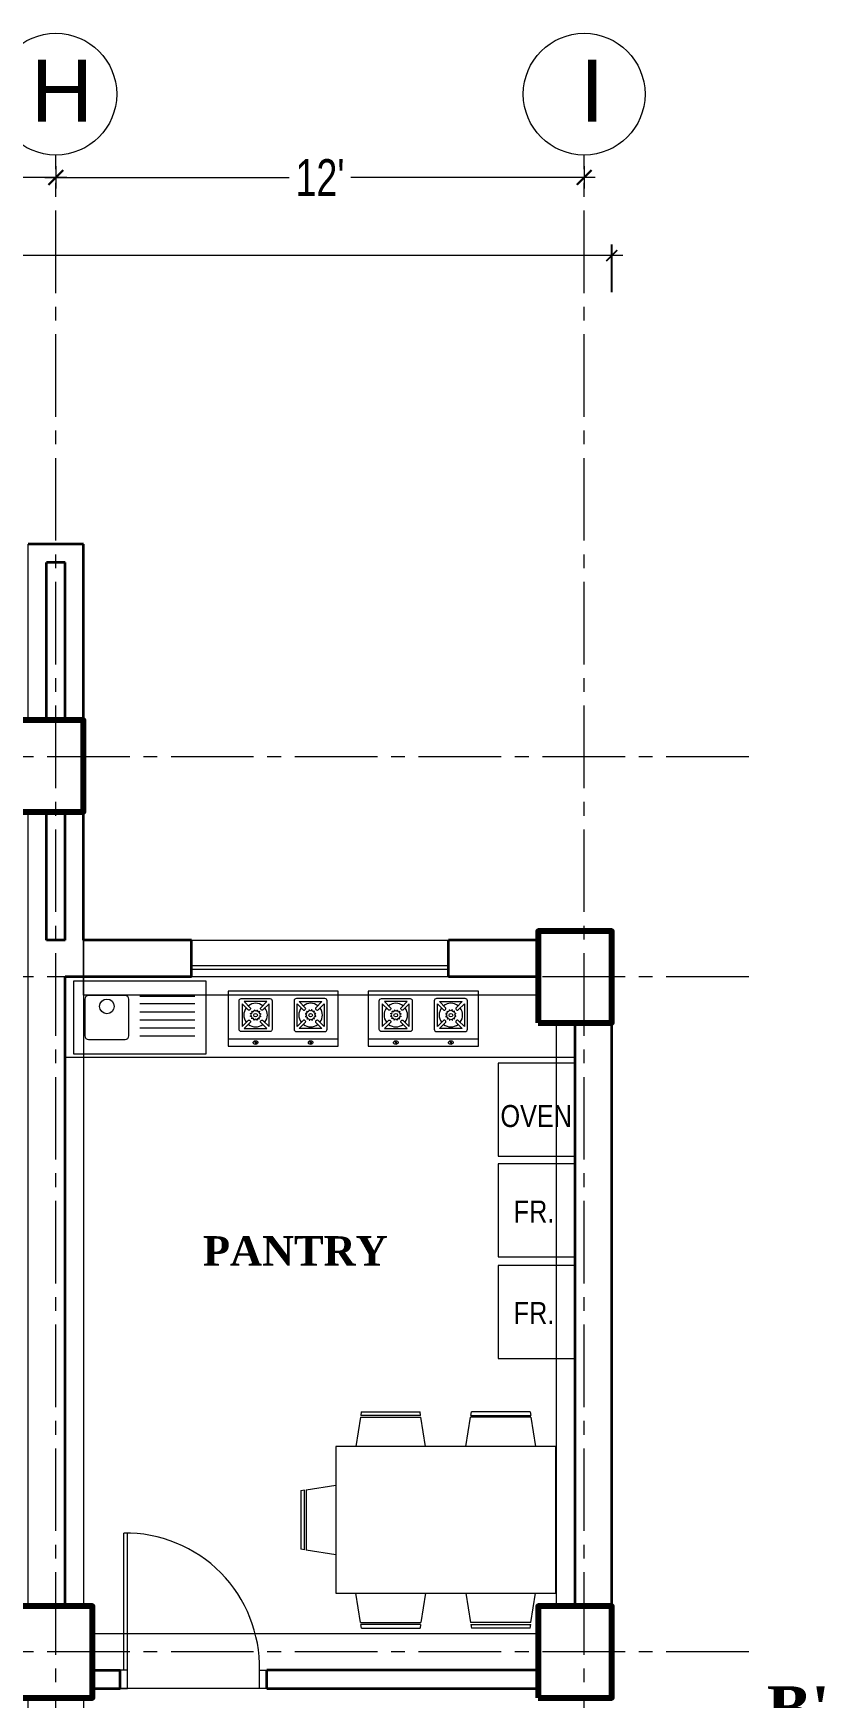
# Model space of a CAD drawing. Header units: feet. Extents: x 25261344 to 25389498, y 30010528 to 30074588.
# Drawn here: x 25373416.6 to 25373632.3, y 30072579.2 to 30073033 of the extents above; entities that cross this region are included whole.
import ezdxf

# ---------------------------------------------------------------- set-up
doc = ezdxf.new("R2010")
doc.units = ezdxf.units.FT
doc.header["$LTSCALE"] = 30
doc.header["$MEASUREMENT"] = 0
doc.header["$PDMODE"] = 32
doc.header["$PDSIZE"] = 15
doc.linetypes.add('CENTER2', pattern=[1.125, 0.75, -0.125, 0.125, -0.125])
doc.layers.get('0').update_dxf_attribs({"lineweight": 5})
for name, color, linetype, lineweight in [('Column', 1, 'Continuous', 80), ('Dim-1', 7, 'Continuous', 9), ('Door', 32, 'Continuous', 5), ('FIX', 8, 'Continuous', 13), ('Furnitures', 251, 'Continuous', 9), ('GRADE BEAM', 2, 'Continuous', 20), ('grid text', 252, 'CENTER2', 9), ('s. Fixture', 118, 'Continuous', 9), ('TEXT', 7, 'Continuous', 18), ('WALL', 7, 'Continuous', 35), ('WIN', 142, 'Continuous', 20)]:
    doc.layers.add(name, color=color, linetype=linetype, lineweight=lineweight)
doc.styles.add('RomanS', font='swissl.ttf')
doc.styles.get("Standard").update_dxf_attribs({"font": 'timesbd.ttf'})
doc.styles.add('SWIS_LT', font='swisscl.ttf')
doc.dimstyles.new('dim-02', dxfattribs={"dimtxt": 8, "dimasz": 3, "dimexe": 3, "dimexo": 3, "dimgap": 2, "dimtad": 0, "dimdec": 0, "dimzin": 0, "dimdsep": 46, "dimlunit": 4, "dimtxsty": 'SWIS_LT', "dimblk": 'ARCHTICK', "dimcen": 2, "dimdle": 3, "dimclrd": 256, "dimclre": 256, "dimclrt": 256, "dimadec": 0, "dimazin": 0, "dimtfac": 1, "dimtdec": 0, "dimtix": 1, "dimtmove": 0, "dimatfit": 3, "dimfxl": 0, "dimfrac": 2, "dimtolj": 1, "dimtzin": 1, "dimlwd": -1, "dimarcsym": 0})

# ---------------------------------------------------------------- blocks, each defined once
blk = doc.blocks.new('FG')
at = {"layer": 'Door'}
for p, q in [((-2, -5), (-2, -42.39)), ((-1, -5), (-1, -42.39))]:
    blk.add_line(p, q, dxfattribs=at)
for points in [[(-40, 0), (-38, 0), (-38, -5), (-40, -5)], [(0, 0), (-2, 0), (-2, -5), (0, -5)]]:
    blk.add_lwpolyline(points, dxfattribs=at)
blk.add_arc((-1.44, -5.83), 36.57, 178.7054, 270.6905, dxfattribs=at)
blk = doc.blocks.new('burner 2')
blk.add_line((-15, -13), (15, -13))
at = {"linetype": 'Continuous'}
for p, q in [((-7.81, -13.71), (-7.43, -14.37)), ((-7.57, -13.63), (-7.19, -14.29)), ((7.19, -13.71), (7.57, -14.37)), ((7.43, -13.63), (7.81, -14.29))]:
    blk.add_line(p, q, dxfattribs=at)
blk.add_lwpolyline([(15, 0), (-15, 0), (-15, -15), (15, -15)], close=True)
for points in [[(-12, -10.39), (-12, -2.61, -0.414214), (-11.39, -2), (-3.61, -2, -0.414214), (-3, -2.61), (-3, -10.39, -0.414214), (-3.61, -11), (-11.39, -11, -0.414214)], [(-11.18, -3.4), (-11.18, -9.6), (-9.52, -7.94, -0.414214), (-9.06, -7.94), (-8.94, -8.06, -0.414214), (-8.94, -8.52), (-10.6, -10.18), (-4.4, -10.18), (-6.06, -8.52, -0.414214), (-6.06, -8.06), (-5.94, -7.94, -0.414214), (-5.48, -7.94), (-3.82, -9.6), (-3.82, -3.4), (-5.48, -5.06, -0.414214), (-5.94, -5.06), (-6.06, -4.94, -0.414214), (-6.06, -4.48), (-4.4, -2.82), (-10.6, -2.82), (-8.94, -4.48, -0.414214), (-8.94, -4.94), (-9.06, -5.06, -0.414214), (-9.52, -5.06)], [(12, -10.38), (12, -2.61, 0.414214), (11.39, -2), (3.61, -2, 0.414214), (3, -2.61), (3, -10.38, 0.414214), (3.61, -11), (11.39, -11, 0.414214)], [(11.18, -3.39), (11.18, -9.6), (9.52, -7.94, 0.414214), (9.06, -7.94), (8.94, -8.06, 0.414214), (8.94, -8.52), (10.6, -10.18), (4.4, -10.18), (6.06, -8.52, 0.414214), (6.06, -8.06), (5.94, -7.94, 0.414214), (5.48, -7.94), (3.82, -9.6), (3.82, -3.39), (5.48, -5.05, 0.414214), (5.94, -5.05), (6.06, -4.94, 0.414214), (6.06, -4.48), (4.4, -2.81), (10.6, -2.81), (8.94, -4.48, 0.414214), (8.94, -4.94), (9.06, -5.05, 0.414214), (9.52, -5.05)], [(-7.91, -5.14, -0.029973), (-7.74, -5.1, 0.921201), (-7.17, -5.12, -0.029973), (-7.01, -5.17, 0.921201), (-6.52, -5.47, -0.029973), (-6.41, -5.59, 0.921201), (-6.14, -6.09, -0.029973), (-6.1, -6.26, 0.921201), (-6.12, -6.83, -0.029973), (-6.17, -6.99, 0.921201), (-6.47, -7.48, -0.029973), (-6.59, -7.59, 0.921201), (-7.09, -7.86, -0.029973), (-7.26, -7.9, 0.921201), (-7.83, -7.88, -0.029973), (-7.99, -7.83, 0.921201), (-8.48, -7.53, -0.029973), (-8.59, -7.41, 0.921201), (-8.86, -6.91, -0.029973), (-8.9, -6.74, 0.921201), (-8.88, -6.17, -0.029973), (-8.83, -6.01, 0.921201), (-8.53, -5.52, -0.029973), (-8.41, -5.41, 0.921201)], [(7.91, -5.13, 0.029973), (7.74, -5.09, -0.921201), (7.17, -5.11, 0.029973), (7.01, -5.16, -0.921201), (6.52, -5.46, 0.029973), (6.41, -5.59, -0.921201), (6.14, -6.09, 0.029973), (6.1, -6.26, -0.921201), (6.12, -6.83, 0.029973), (6.17, -6.99, -0.921201), (6.47, -7.48, 0.029973), (6.59, -7.59, -0.921201), (7.09, -7.86, 0.029973), (7.26, -7.9, -0.921201), (7.83, -7.88, 0.029973), (7.99, -7.83, -0.921201), (8.48, -7.53, 0.029973), (8.59, -7.41, -0.921201), (8.86, -6.9, 0.029973), (8.9, -6.74, -0.921201), (8.88, -6.17, 0.029973), (8.83, -6, -0.921201), (8.53, -5.52, 0.029973), (8.41, -5.4, -0.921201)]]:
    blk.add_lwpolyline(points, format="xyb", close=True)
for centre in [(-7.51, -6.53), (7.51, -6.53)]:
    blk.add_circle(centre, 0.489)
for centre, start, end in [((-7.5, -6.5), 142.3105, 217.6895), ((-7.5, -6.5), 52.3105, 127.6895), ((-7.5, -6.5), 322.3105, 37.6895), ((7.5, -6.5), 142.3105, 217.6895), ((7.5, -6.5), 52.3105, 127.6895), ((7.5, -6.5), 322.3105, 37.6895), ((-7.5, -6.5), 232.3105, 307.6895), ((7.5, -6.5), 232.3105, 307.6895)]:
    blk.add_arc(centre, 3.21, start, end)
for centre, start_param, end_param in [((-7.5, -14), 4.85292, 5.389134), ((-7.5, -14), 1.711327, 2.247541), ((7.5, -14), 4.85292, 5.389134), ((7.5, -14), 1.711327, 2.247541)]:
    blk.add_ellipse(centre, major_axis=(-0.5, 0), ratio=0.75, start_param=start_param, end_param=end_param, dxfattribs=at)
for points in [[(-6.88, -14), (-6.88, -13.93), (-6.89, -13.87), (-6.95, -13.75), (-7, -13.69), (-7.18, -13.55), (-7.35, -13.49), (-7.7, -13.51), (-7.87, -13.57), (-8.05, -13.75), (-8.1, -13.83), (-8.13, -14), (-8.12, -14.08), (-8.07, -14.22), (-8.02, -14.28), (-7.85, -14.44), (-7.68, -14.5), (-7.36, -14.5), (-7.21, -14.46), (-6.98, -14.3), (-6.89, -14.18), (-6.88, -14.03), (-6.88, -14.01), (-6.88, -14)], [(8.13, -14), (8.13, -13.93), (8.11, -13.87), (8.05, -13.75), (8, -13.69), (7.82, -13.55), (7.65, -13.49), (7.3, -13.51), (7.13, -13.57), (6.95, -13.75), (6.9, -13.83), (6.87, -14), (6.88, -14.08), (6.93, -14.22), (6.98, -14.28), (7.15, -14.44), (7.32, -14.5), (7.64, -14.5), (7.79, -14.46), (8.02, -14.3), (8.11, -14.18), (8.12, -14.03), (8.13, -14.01), (8.13, -14)]]:
    blk.add_open_spline(points, degree=3, knots=[-3.141593, -3.141593, -3.141593, -3.141593, -2.769039, -2.769039, -2.396485, -2.396485, -1.526413, -1.526413, -0.65634, -0.65634, -0.143595, -0.143595, 0.278196, 0.278196, 0.699988, 0.699988, 1.559153, 1.559153, 2.309694, 2.309694, 3.060236, 3.060236, 3.141593, 3.141593, 3.141593, 3.141593], dxfattribs=at)
blk = doc.blocks.new('*U26')
at = {"layer": 's. Fixture', "linetype": 'Continuous'}
blk.add_lwpolyline([(0, 36), (20, 36), (20, 0), (0, 0)], close=True, dxfattribs=at)
blk.add_lwpolyline([(15, 33), (5, 33, 0.414214), (4, 32), (4, 22, 0.414214), (5, 21), (15, 21, 0.414214), (16, 22), (16, 32, 0.414214)], format="xyb", close=True, dxfattribs=at)
for points in [[(5, 18), (5, 3)], [(7.2, 18), (7.2, 3)], [(9.4, 18), (9.4, 3)], [(11.6, 18), (11.6, 3)], [(13.8, 18), (13.8, 3)], [(15.8, 18), (15.8, 3)]]:
    blk.add_lwpolyline(points, dxfattribs=at)
blk.add_circle((13.04, 27), 2, dxfattribs=at)
blk = doc.blocks.new('tt')
at = {"linetype": 'Continuous'}
for p, q in [((-11.87, 23.33), (-13.12, 15.33)), ((-11.87, 23.33), (4.6, 23.33)), ((-11.64, 24.83), (-11.8, 23.83)), ((4.52, 23.83), (-11.79, 23.83)), ((-11.64, 24.83), (4.36, 24.83)), ((4.52, 23.83), (4.36, 24.83)), ((5.85, 15.33), (4.6, 23.33)), ((16.88, 15.33), (18.13, 23.33)), ((34.6, 23.33), (18.13, 23.33)), ((18.21, 23.83), (18.37, 24.83)), ((18.21, 23.83), (34.52, 23.83)), ((34.37, 24.83), (18.37, 24.83)), ((34.37, 24.83), (34.52, 23.83)), ((34.6, 23.33), (35.85, 15.33)), ((-18.64, -24.67), (-18.64, 15.33)), ((-18.64, 15.33), (41.36, 15.33)), ((41.36, 15.33), (41.36, -24.67)), ((49.36, 3.57), (41.36, 4.82)), ((49.36, 3.56), (49.36, -12.91)), ((50.86, 3.33), (49.86, 3.49)), ((49.86, -12.83), (49.86, 3.48)), ((50.86, 3.33), (50.86, -12.67)), ((41.36, -14.15), (49.36, -12.9)), ((49.86, -12.83), (50.86, -12.67)), ((41.36, -24.67), (-18.64, -24.67)), ((-11.87, -32.67), (-13.12, -24.67)), ((5.85, -24.67), (4.6, -32.67)), ((16.88, -24.67), (18.13, -32.67)), ((34.6, -32.67), (35.85, -24.67)), ((-11.87, -32.67), (4.6, -32.67)), ((-11.64, -34.17), (-11.79, -33.17)), ((4.52, -33.17), (-11.79, -33.17)), ((-11.64, -34.17), (4.36, -34.17)), ((4.52, -33.17), (4.36, -34.17)), ((34.59, -32.67), (18.12, -32.67)), ((18.2, -33.17), (34.52, -33.17)), ((18.21, -33.17), (18.36, -34.17)), ((34.36, -34.17), (18.36, -34.17)), ((34.36, -34.17), (34.52, -33.17))]:
    blk.add_line(p, q, dxfattribs=at)
blk = doc.blocks.new('_ArchTick')
at = {"color": 0, "linetype": 'ByBlock', "const_width": 0.15}
blk.add_lwpolyline([(-0.5, -0.5), (0.5, 0.5)], dxfattribs=at)
blk = doc.blocks.new('*D127')
for p, q in [((25360713.96, 30072993.65), (25360793.77, 30072993.65)), ((25360904.96, 30072993.65), (25360825.14, 30072993.65))]:
    blk.add_line(p, q)
at = {"lineweight": -2}
for p, q in [((25360716.96, 30072996.78), (25360716.96, 30072990.65)), ((25360901.96, 30072996.78), (25360901.96, 30072990.65))]:
    blk.add_line(p, q, dxfattribs=at)
at = {"layer": 'Defpoints', "color": 0}
for p in [(25360716.96, 30072999.78), (25360901.96, 30072999.78), (25360901.96, 30072993.65)]:
    blk.add_point(p, dxfattribs=at)
at = {"xscale": 4, "yscale": 4, "zscale": 4, "rotation": 180}
blk.add_blockref('_ArchTick', (25360716.96, 30072993.65), dxfattribs=at)
at = {"xscale": 4, "yscale": 4, "zscale": 4}
blk.add_blockref('_ArchTick', (25360901.96, 30072993.65), dxfattribs=at)
at = {"insert": (25360809.46, 30072993.65), "char_height": 10, "attachment_point": 5, "style": 'SWIS_LT'}
blk.add_mtext('\\A1;15\'-5"', dxfattribs=at)
blk = doc.blocks.new('*D128')
for p, q in [((25360898.96, 30072993.65), (25360965.54, 30072993.65)), ((25361048.96, 30072993.65), (25360982.37, 30072993.65))]:
    blk.add_line(p, q)
at = {"lineweight": -2}
for p, q in [((25360901.96, 30072996.78), (25360901.96, 30072990.65)), ((25361045.96, 30072996.78), (25361045.96, 30072990.65))]:
    blk.add_line(p, q, dxfattribs=at)
at = {"layer": 'Defpoints', "color": 0}
for p in [(25360901.96, 30072999.78), (25361045.96, 30072999.78), (25361045.96, 30072993.65)]:
    blk.add_point(p, dxfattribs=at)
at = {"xscale": 4, "yscale": 4, "zscale": 4, "rotation": 180}
blk.add_blockref('_ArchTick', (25360901.96, 30072993.65), dxfattribs=at)
at = {"xscale": 4, "yscale": 4, "zscale": 4}
blk.add_blockref('_ArchTick', (25361045.96, 30072993.65), dxfattribs=at)
at = {"insert": (25360973.96, 30072993.65), "char_height": 10, "attachment_point": 5, "style": 'SWIS_LT'}
blk.add_mtext("\\A1;12'", dxfattribs=at)
blk = doc.blocks.new('*D166')
at = {"layer": 'Defpoints', "color": 0}
for p in [(25373574.23, 30072972.39), (25372120.23, 30072893.7), (25373574.23, 30072785.7)]:
    blk.add_point(p, dxfattribs=at)
at = {"layer": 'Dim-1', "lineweight": -2}
for p, q in [((25372120.23, 30072962.39), (25372120.23, 30072975.39)), ((25373574.23, 30072962.39), (25373574.23, 30072975.39))]:
    blk.add_line(p, q, dxfattribs=at)
at = {"layer": 'Dim-1'}
for p, q in [((25372117.23, 30072972.39), (25372831.78, 30072972.39)), ((25373577.23, 30072972.39), (25372862.68, 30072972.39))]:
    blk.add_line(p, q, dxfattribs=at)
at = {"layer": 'Dim-1', "xscale": 3, "yscale": 3, "zscale": 3, "rotation": 180}
blk.add_blockref('_ArchTick', (25372120.23, 30072972.39), dxfattribs=at)
at = {"layer": 'Dim-1', "xscale": 3, "yscale": 3, "zscale": 3}
blk.add_blockref('_ArchTick', (25373574.23, 30072972.39), dxfattribs=at)
at = {"layer": 'Dim-1', "insert": (25372847.23, 30072972.39), "char_height": 8, "attachment_point": 5, "style": 'SWIS_LT'}
blk.add_mtext('\\A1;121\'-2"', dxfattribs=at)
blk = doc.blocks.new('T B')
at = {"layer": 'GRADE BEAM'}
for points in [[(25353548.54, 30069446.57), (25353563.54, 30069446.57), (25353563.54, 30069398.57), (25353548.54, 30069398.57)], [(25353548.54, 30069373.57), (25353563.54, 30069373.57), (25353563.54, 30069157.07), (25353548.54, 30069157.07)], [(25353687.54, 30069338.57), (25353687.54, 30069323.57), (25353563.54, 30069323.57), (25353563.54, 30069338.57)], [(25353692.54, 30069316.07), (25353707.54, 30069316.07), (25353707.54, 30069157.07), (25353692.54, 30069157.07)], [(25353687.54, 30069149.57), (25353687.54, 30069134.57), (25353566.04, 30069134.57), (25353566.04, 30069149.57)], [(25353548.54, 30069132.07), (25353563.54, 30069132.07), (25353563.54, 30069041.07), (25353548.54, 30069041.07)]]:
    blk.add_lwpolyline(points, close=True, dxfattribs=at)
blk = doc.blocks.new('COL2')
at = {"layer": 'Column'}
for points in [[(1270, -25), (1290, -25), (1290, 0), (1270, 0)], [(1414, -82.5), (1434, -82.5), (1434, -57.5), (1414, -57.5)], [(1272.5, -266.5), (1292.5, -266.5), (1292.5, -241.5), (1272.5, -241.5)], [(1414, -266.5), (1434, -266.5), (1434, -241.5), (1414, -241.5)]]:
    blk.add_lwpolyline(points, close=True, dxfattribs=at)
at = {"layer": 'GRADE BEAM'}
blk.add_blockref('T B', (-25352273.54, -30069398.57), dxfattribs=at)
blk = doc.blocks.new('DGFGSDFG')
at = {"layer": 'grid text'}
for p, q in [((25360901.96, 30072118.41), (25360901.96, 30072999.78)), ((25361045.96, 30072118.41), (25361045.96, 30072999.78)), ((25361090.85, 30072835.7), (25359529.41, 30072835.7)), ((25361090.85, 30072775.7), (25359529.41, 30072775.7)), ((25361090.85, 30072591.7), (25359529.41, 30072591.7))]:
    blk.add_line(p, q, dxfattribs=at)
at = {"layer": 'grid text', "linetype": 'Continuous'}
for centre in [(25360901.96, 30073016.37), (25361045.96, 30073016.37)]:
    blk.add_circle(centre, 16.59, dxfattribs=at)
at = {"layer": 'grid text', "char_height": 16.842, "attachment_point": 1, "style": 'RomanS'}
for s, insert in [('{\\C256;H}', (25360895.15, 30073025.74)), ('{\\C256;I}', (25361044.87, 30073025.74))]:
    blk.add_mtext_dynamic_manual_height_columns(s, width=25.401, gutter_width=84.21, heights=[32.6], dxfattribs=dict(at, insert=insert))
for base, p1, p2, picture, middle in [((25360901.96, 30072993.65), (25360716.96, 30072999.78), (25360901.96, 30072999.78), '*D127', (25360809.46, 30072993.65)), ((25361045.96, 30072993.65), (25360901.96, 30072999.78), (25361045.96, 30072999.78), '*D128', (25360973.96, 30072993.65))]:
    dim = blk.add_linear_dim(base=base, p1=p1, p2=p2, dimstyle='dim-02', override={"dimtxt": 10, "dimtmove": 1, "dimfxl": 10})
    dim.commit()
    dim.dimension.update_dxf_attribs({"geometry": picture, "text_midpoint": middle})

msp = doc.modelspace()

# ---------------------------------------------------------------- linework, layer by layer
at = {"layer": 'FIX', "ltscale": 20}
for points in [[(25373564.23, 30072752.17), (25373543.27, 30072752.17), (25373543.27, 30072726.85), (25373564.23, 30072726.85)], [(25373564.23, 30072724.73), (25373543.27, 30072724.73), (25373543.27, 30072699.4), (25373564.23, 30072699.4)], [(25373564.23, 30072697.05), (25373543.27, 30072697.05), (25373543.27, 30072671.72), (25373564.23, 30072671.72)]]:
    msp.add_lwpolyline(points, close=True, dxfattribs=at)
at = {"layer": 's. Fixture'}
msp.add_line((25373564.23, 30072753.7), (25373425.23, 30072753.7), dxfattribs=at)
at = {"layer": 'WALL', "ltscale": 10}
for p, q in [((25373430.23, 30072893.7), (25373415.23, 30072893.7)), ((25373430.23, 30072845.7), (25373430.23, 30072893.7)), ((25373420.23, 30072845.7), (25373420.23, 30072888.7)), ((25373425.23, 30072888.7), (25373420.23, 30072888.7)), ((25373425.23, 30072845.7), (25373425.23, 30072888.7)), ((25373420.23, 30072785.7), (25373420.23, 30072820.7)), ((25373425.23, 30072785.7), (25373425.23, 30072820.7)), ((25373430.23, 30072785.7), (25373430.23, 30072820.7)), ((25373425.23, 30072785.7), (25373420.23, 30072785.7)), ((25373459.73, 30072785.7), (25373430.23, 30072785.7)), ((25373459.73, 30072775.7), (25373459.73, 30072785.7)), ((25373554.23, 30072785.7), (25373529.73, 30072785.7)), ((25373459.73, 30072775.7), (25373425.23, 30072775.7)), ((25373425.23, 30072604.2), (25373425.23, 30072775.7)), ((25373554.23, 30072775.7), (25373529.73, 30072775.7)), ((25373564.23, 30072604.2), (25373564.23, 30072763.2)), ((25373574.23, 30072604.2), (25373574.23, 30072763.2)), ((25373432.73, 30072586.7), (25373440.23, 30072586.7)), ((25373432.73, 30072586.7), (25373440.23, 30072586.7)), ((25373480.23, 30072581.7), (25373480.23, 30072586.7)), ((25373554.23, 30072586.7), (25373480.23, 30072586.7)), ((25373432.73, 30072581.7), (25373440.23, 30072581.7)), ((25373432.73, 30072581.7), (25373440.23, 30072581.7)), ((25373480.23, 30072581.7), (25373554.23, 30072581.7))]:
    msp.add_line(p, q, dxfattribs=at)
for points in [[(25373529.73, 30072775.7), (25373529.73, 30072785.7)], [(25373440.23, 30072581.7), (25373440.23, 30072586.7)], [(25373440.23, 30072581.7), (25373440.23, 30072586.7)]]:
    msp.add_lwpolyline(points, dxfattribs=at)
at = {"layer": 'WIN'}
for p, q in [((25373459.73, 30072785.7), (25373529.73, 30072785.7)), ((25373529.73, 30072778.7), (25373459.73, 30072778.7)), ((25373529.73, 30072777.7), (25373459.73, 30072777.7)), ((25373529.73, 30072775.7), (25373459.73, 30072775.7))]:
    msp.add_line(p, q, dxfattribs=at)

# ---------------------------------------------------------------- block references
msp.add_blockref('DGFGSDFG', (12520.77, 0))
at = {"layer": 'Dim-1'}
msp.add_blockref('COL2', (25372140.23, 30072845.7), dxfattribs=at)
at = {"layer": 'Door', "color": 2, "rotation": 180}
msp.add_blockref('FG', (25373440.23, 30072581.7), dxfattribs=at)
at = {"layer": 'Furnitures', "xscale": -1}
msp.add_blockref('tt', (25373540.36, 30072632.34), dxfattribs=at)
at = {"layer": 's. Fixture', "rotation": 90.00134492694663}
msp.add_blockref('*U26', (25373463.64, 30072754.63), dxfattribs=at)
at = {"layer": 's. Fixture'}
for p in [(25373484.67, 30072771.8), (25373522.89, 30072771.8)]:
    msp.add_blockref('burner 2', p, dxfattribs=at)

# ---------------------------------------------------------------- texts
at = {"linetype": 'CENTER2', "ltscale": 10, "insert": (25373633.66, 30072570.26), "char_height": 12, "width": 17.0513, "attachment_point": 9}
msp.add_mtext("B'", dxfattribs=at)
at = {"layer": 'TEXT', "ltscale": 20, "char_height": 6, "width": 144.4952, "attachment_point": 8}
for s, insert in [('{\\fArial Narrow|b0|i0|c0|p34;OVEN}', (25373553.66, 30072734.7)), ('{\\fArial Narrow|b0|i0|c0|p34;FR.}', (25373553.06, 30072708.75)), ('{\\fArial Narrow|b0|i0|c0|p34;FR.}', (25373553.06, 30072681.07))]:
    msp.add_mtext(s, dxfattribs=dict(at, insert=insert))
at = {"layer": 'TEXT', "ltscale": 10, "insert": (25373462.83, 30072705.03), "char_height": 8, "width": 174.7812, "attachment_point": 1}
msp.add_mtext('PANTRY ', dxfattribs=at)

# ---------------------------------------------------------------- dimensions: what is measured, and where the dimension line sits
at = {"layer": 'Dim-1'}
dim = msp.add_linear_dim(base=(25373574.23, 30072972.39), p1=(25372120.23, 30072893.7), p2=(25373574.23, 30072785.7), dimstyle='dim-02', override={"dimtxt": 8, "dimfxl": 10}, dxfattribs=at)
dim.commit()
dim.dimension.update_dxf_attribs({"geometry": '*D166', "text_midpoint": (25372847.23, 30072972.39)})

doc.saveas('drawing.dxf')
